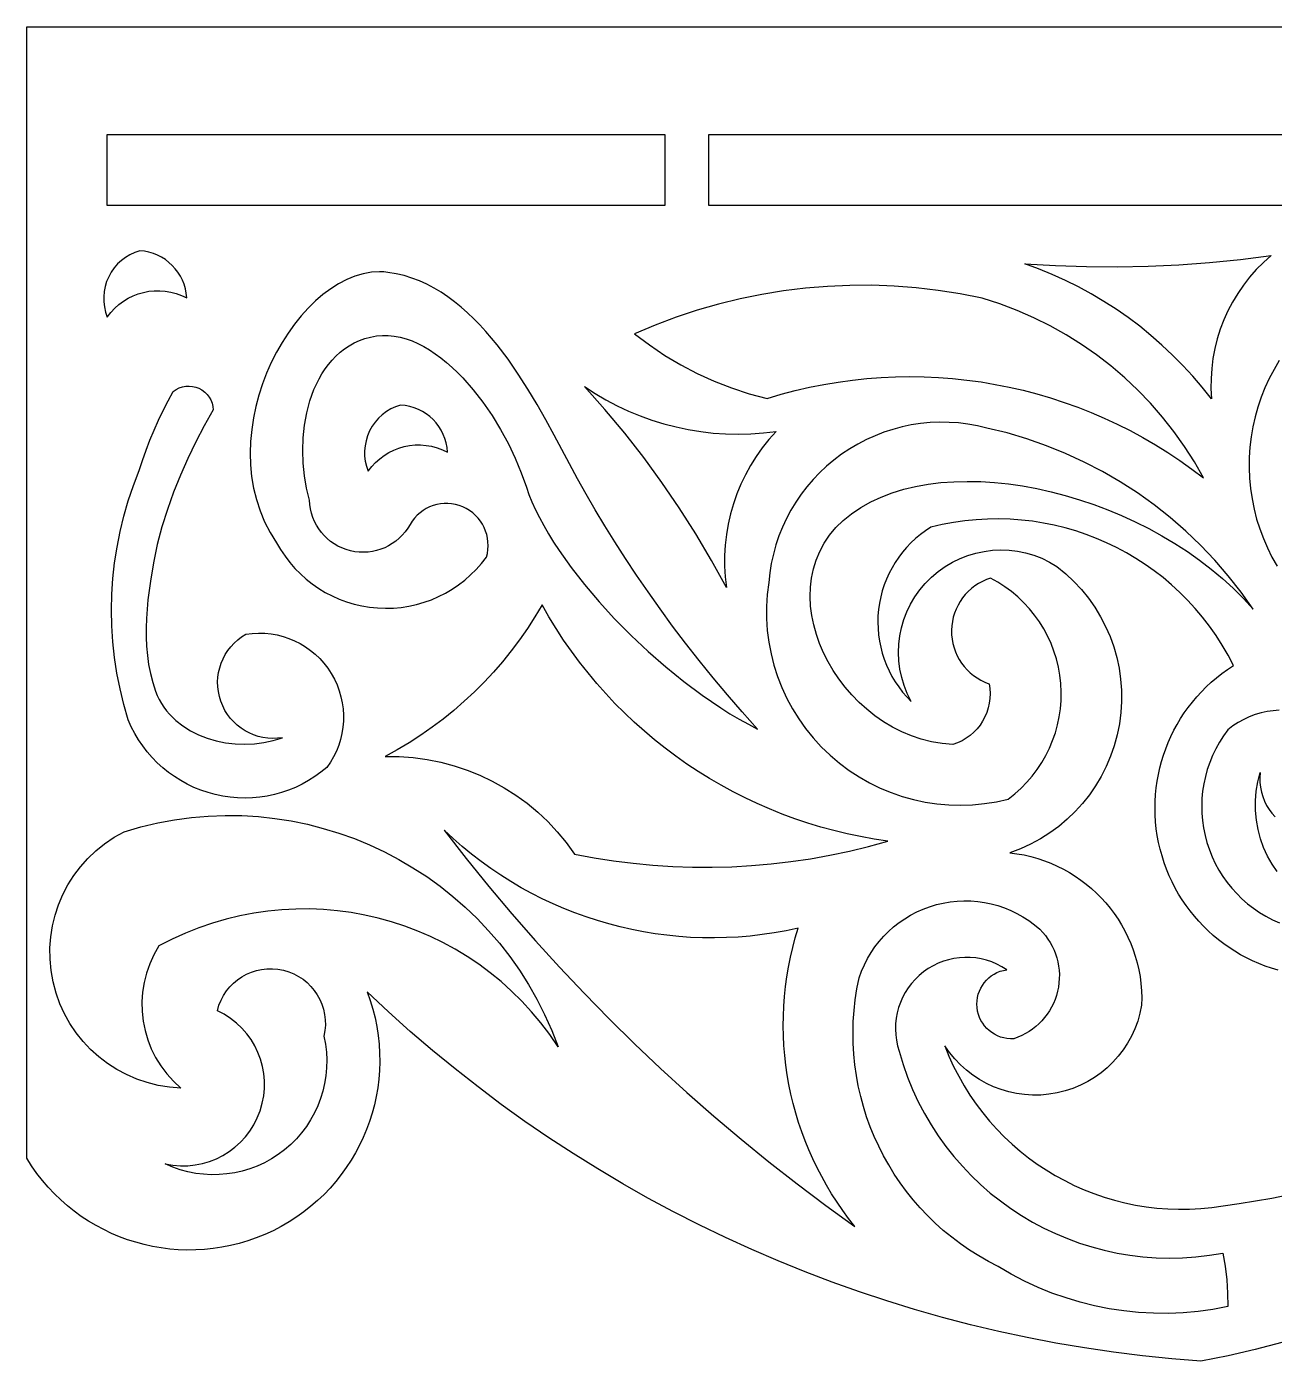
# Model space of a CAD drawing. Header units: millimetres. Extents: x 1813 to 2221, y -1379 to -1272.
# Drawn here: x 1813.4 to 1884.5, y -1347.9 to -1271.9 of the extents above; entities that cross this region are included whole.
import ezdxf

# ---------------------------------------------------------------- set-up
doc = ezdxf.new("R2010")
doc.units = ezdxf.units.MM
doc.header["$MEASUREMENT"] = 0

msp = doc.modelspace()

# ---------------------------------------------------------------- linework, layer by layer
for points in [[(1884.917969, -1346.839844), (1883.394043, -1347.239502), (1881.857178, -1347.594849), (1880.308105, -1347.905396), (1878.642334, -1347.769043), (1876.98291, -1347.596558), (1875.330566, -1347.388428), (1873.685547, -1347.144775), (1872.048584, -1346.865723), (1870.420166, -1346.551636), (1868.800781, -1346.202759), (1867.191162, -1345.819336), (1865.591309, -1345.401489), (1864.002441, -1344.949585), (1862.424561, -1344.463867), (1860.858643, -1343.944336), (1859.304688, -1343.391479), (1857.763672, -1342.805542), (1856.236084, -1342.186523), (1854.722168, -1341.534912), (1853.2229, -1340.85083), (1851.738281, -1340.134521), (1850.269287, -1339.386108), (1848.816162, -1338.606079), (1847.379639, -1337.794434), (1845.960205, -1336.95166), (1844.558105, -1336.077759), (1843.174316, -1335.172974), (1841.809326, -1334.237671), (1840.463135, -1333.272095), (1839.136963, -1332.276367), (1837.831055, -1331.250732), (1836.545654, -1330.195557), (1835.281738, -1329.110962), (1834.039795, -1327.997192), (1832.820068, -1326.854614), (1832.99585, -1327.347656), (1833.146729, -1327.843872), (1833.272705, -1328.342407), (1833.374023, -1328.842651), (1833.451172, -1329.343872), (1833.504395, -1329.845093), (1833.53418, -1330.345825), (1833.540527, -1330.845215), (1833.523682, -1331.342407), (1833.484375, -1331.836792), (1833.422363, -1332.327515), (1833.338379, -1332.813843), (1833.232666, -1333.295166), (1833.105225, -1333.770508), (1832.956543, -1334.239258), (1832.786865, -1334.700684), (1832.59668, -1335.153931), (1832.385986, -1335.598389), (1832.155273, -1336.033081), (1831.904785, -1336.45752), (1831.634766, -1336.870728), (1831.345703, -1337.272095), (1831.037842, -1337.660767), (1830.711182, -1338.036133), (1830.366455, -1338.397339), (1830.003418, -1338.743652), (1829.623047, -1339.074219), (1829.225098, -1339.38855), (1828.810059, -1339.685547), (1828.378174, -1339.964844), (1827.929932, -1340.225342), (1827.465332, -1340.466431), (1826.989746, -1340.685181), (1826.509033, -1340.879272), (1826.023682, -1341.048828), (1825.534424, -1341.194092), (1825.041992, -1341.31543), (1824.547363, -1341.412842), (1824.05127, -1341.486694), (1823.554688, -1341.537231), (1823.057861, -1341.564575), (1822.562012, -1341.569092), (1822.067627, -1341.550903), (1821.575684, -1341.510376), (1821.086914, -1341.44751), (1820.602051, -1341.362793), (1820.12207, -1341.256226), (1819.647461, -1341.128174), (1819.178955, -1340.97876), (1818.717773, -1340.80835), (1818.26416, -1340.617065), (1817.819336, -1340.405273), (1817.383789, -1340.172974), (1816.958252, -1339.920532), (1816.543701, -1339.648193), (1816.140869, -1339.356201), (1815.750732, -1339.044678), (1815.373535, -1338.713989), (1815.010498, -1338.364258), (1814.662109, -1337.995728), (1814.32959, -1337.608643), (1814.013184, -1337.203125), (1813.713867, -1336.779663), (1813.432617, -1336.338257), (1813.433594, -1271.888062), (2017.395752, -1271.888062)], [(1818.023438, -1288.424683), (1818.223877, -1288.16272), (1818.444336, -1287.924438), (1818.682861, -1287.710327), (1818.9375, -1287.520996), (1819.206299, -1287.356689), (1819.487549, -1287.218018), (1819.778809, -1287.105469), (1820.078857, -1287.019287), (1820.38501, -1286.960205), (1820.696045, -1286.928589), (1821.009521, -1286.924805), (1821.323486, -1286.949463), (1821.636475, -1287.00293), (1821.946289, -1287.085693), (1822.250732, -1287.198242), (1822.54834, -1287.341064), (1822.52124, -1287.07312), (1822.470215, -1286.81311), (1822.39624, -1286.562256), (1822.300537, -1286.321533), (1822.184082, -1286.092285), (1822.048096, -1285.87561), (1821.893799, -1285.672485), (1821.722168, -1285.484375), (1821.534424, -1285.312256), (1821.332031, -1285.157227), (1821.115723, -1285.02063), (1820.886719, -1284.903442), (1820.64624, -1284.806885), (1820.395508, -1284.732056), (1820.135742, -1284.680176), (1819.867676, -1284.652466), (1819.584961, -1284.749146), (1819.316162, -1284.873901), (1819.063232, -1285.025269), (1818.828125, -1285.201538), (1818.612549, -1285.401489), (1818.418701, -1285.623169), (1818.248047, -1285.865356), (1818.102783, -1286.126343), (1817.986084, -1286.401489), (1817.899658, -1286.684937), (1817.84375, -1286.974243), (1817.818115, -1287.26709), (1817.822998, -1287.560913), (1817.858643, -1287.853394), (1817.925049, -1288.14209), (1818.022461, -1288.424438)], [(1870.272461, -1285.392578), (1872.02832, -1285.49585), (1873.7854, -1285.552734), (1875.54248, -1285.563354), (1877.298828, -1285.527588), (1879.053711, -1285.445557), (1880.806152, -1285.317383), (1882.555176, -1285.143066), (1884.299805, -1284.922485), (1883.866455, -1285.31189), (1883.459961, -1285.723877), (1883.080811, -1286.157104), (1882.729492, -1286.610107), (1882.406982, -1287.081665), (1882.113281, -1287.57019), (1881.849365, -1288.074463), (1881.615967, -1288.592896), (1881.41333, -1289.124146), (1881.241943, -1289.666748), (1881.102783, -1290.219482), (1880.996338, -1290.780884), (1880.923096, -1291.349365), (1880.883545, -1291.923828), (1880.878418, -1292.502686), (1880.908203, -1293.084473), (1880.388184, -1292.428589), (1879.845703, -1291.793701), (1879.281494, -1291.18042), (1878.696289, -1290.589111), (1878.090332, -1290.020386), (1877.464844, -1289.474731), (1876.820313, -1288.952515), (1876.157227, -1288.454346), (1875.476563, -1287.980713), (1874.778809, -1287.531982), (1874.064697, -1287.108765), (1873.334961, -1286.711548), (1872.590088, -1286.34082), (1871.830811, -1285.996948), (1871.058105, -1285.680542), (1870.272217, -1285.39209)], [(1827.669189, -1301.281616), (1827.89624, -1301.674805), (1828.145996, -1302.050049), (1828.41748, -1302.406372), (1828.709717, -1302.743164), (1829.02124, -1303.059692), (1829.351074, -1303.355225), (1829.698242, -1303.62915), (1830.061523, -1303.880493), (1830.439697, -1304.108765), (1830.831787, -1304.31311), (1831.236572, -1304.492798), (1831.652832, -1304.647217), (1832.079834, -1304.775513), (1832.516113, -1304.877075), (1832.960693, -1304.951172), (1833.412598, -1304.996948), (1833.866211, -1305.013794), (1834.316895, -1305.001709), (1834.763184, -1304.961182), (1835.203613, -1304.892944), (1835.637451, -1304.797363), (1836.063232, -1304.675049), (1836.47998, -1304.526489), (1836.885986, -1304.352539), (1837.280518, -1304.153442), (1837.662109, -1303.930054), (1838.029541, -1303.682617), (1838.381836, -1303.411987), (1838.717529, -1303.118652), (1839.035645, -1302.802979), (1839.334717, -1302.46582), (1839.61377, -1302.107544), (1839.66748, -1301.889893), (1839.700195, -1301.671631), (1839.712402, -1301.454102), (1839.704834, -1301.238525), (1839.677734, -1301.025879), (1839.63208, -1300.817749), (1839.568115, -1300.615112), (1839.486572, -1300.419189), (1839.388184, -1300.231323), (1839.273193, -1300.052612), (1839.14209, -1299.884277), (1838.996094, -1299.727539), (1838.834961, -1299.58374), (1838.659912, -1299.453979), (1838.471191, -1299.339478), (1838.269287, -1299.241333), (1838.05957, -1299.162598), (1837.846924, -1299.104614), (1837.632324, -1299.066895), (1837.417236, -1299.049194), (1837.203125, -1299.051025), (1836.990967, -1299.071899), (1836.782227, -1299.11145), (1836.578125, -1299.169189), (1836.379883, -1299.244873), (1836.188965, -1299.338013), (1836.006348, -1299.447998), (1835.833496, -1299.574707), (1835.671631, -1299.717529), (1835.521973, -1299.876099), (1835.385986, -1300.049927), (1835.264893, -1300.238647), (1835.132568, -1300.45874), (1834.984375, -1300.664307), (1834.821289, -1300.854858), (1834.644531, -1301.030029), (1834.455078, -1301.189209), (1834.254395, -1301.331909), (1834.043213, -1301.457642), (1833.822998, -1301.565796), (1833.594971, -1301.656006), (1833.359863, -1301.727661), (1833.119141, -1301.780396), (1832.874023, -1301.813477), (1832.625488, -1301.826538), (1832.374512, -1301.819092), (1832.122803, -1301.790527), (1831.87085, -1301.740356), (1831.624268, -1301.669434), (1831.387207, -1301.579346), (1831.161133, -1301.470947), (1830.946045, -1301.345337), (1830.743408, -1301.203491), (1830.553711, -1301.046387), (1830.37793, -1300.874878), (1830.216309, -1300.690186), (1830.070313, -1300.493042), (1829.94043, -1300.284546), (1829.827393, -1300.065552), (1829.732178, -1299.83728), (1829.655273, -1299.600464), (1829.5979, -1299.356201), (1829.560303, -1299.105469), (1829.543701, -1298.849243), (1829.376465, -1298.173828), (1829.255371, -1297.473755), (1829.181641, -1296.756836), (1829.156738, -1296.031372), (1829.181152, -1295.305176), (1829.256104, -1294.586304), (1829.382813, -1293.88269), (1829.562012, -1293.202515), (1829.671631, -1292.873657), (1829.794922, -1292.553711), (1829.931885, -1292.24353), (1830.08252, -1291.944214), (1830.247314, -1291.656738), (1830.426025, -1291.382202), (1830.619141, -1291.12146), (1830.826416, -1290.875488), (1831.048096, -1290.645386), (1831.284668, -1290.432251), (1831.535645, -1290.236816), (1831.801514, -1290.060303), (1832.08252, -1289.903687), (1832.378662, -1289.767944), (1832.689941, -1289.653931), (1833.016602, -1289.562866), (1833.352051, -1289.500732), (1833.688965, -1289.471924), (1834.0271, -1289.475464), (1834.365479, -1289.509888), (1834.704102, -1289.574097), (1835.041992, -1289.66687), (1835.378906, -1289.786865), (1835.714111, -1289.933105), (1836.047119, -1290.104248), (1836.377441, -1290.29895), (1836.70459, -1290.516235), (1837.028076, -1290.754639), (1837.347168, -1291.013184), (1837.661377, -1291.290527), (1837.970459, -1291.585449), (1838.273438, -1291.896851), (1838.859863, -1292.563721), (1839.416504, -1293.281616), (1839.938965, -1294.040649), (1840.423096, -1294.831299), (1840.864502, -1295.643555), (1841.259033, -1296.467896), (1841.602539, -1297.294434), (1841.890625, -1298.113525), (1842.0354, -1298.529907), (1842.20752, -1298.958374), (1842.406006, -1299.398071), (1842.629639, -1299.847656), (1842.877441, -1300.306152), (1843.148682, -1300.772339), (1843.442139, -1301.245117), (1843.756592, -1301.723267), (1844.445557, -1302.691528), (1845.20752, -1303.667969), (1846.03418, -1304.643555), (1846.917725, -1305.609253), (1847.849854, -1306.55603), (1848.82251, -1307.474731), (1849.827881, -1308.356445), (1850.85791, -1309.192017), (1851.904053, -1309.972412), (1852.958984, -1310.688599), (1853.486816, -1311.019775), (1854.013916, -1311.331543), (1854.539063, -1311.622681), (1855.061279, -1311.892212), (1854.189209, -1310.921875), (1853.342773, -1309.946045), (1852.522461, -1308.966553), (1851.728271, -1307.985352), (1850.960938, -1307.004395), (1850.220459, -1306.025757), (1849.507324, -1305.05127), (1848.821289, -1304.083008), (1848.16333, -1303.122681), (1847.532959, -1302.172485), (1846.931152, -1301.234253), (1846.357666, -1300.309937), (1845.813232, -1299.401489), (1845.297607, -1298.510864), (1844.811523, -1297.640015), (1844.35498, -1296.791016), (1843.480957, -1295.146118), (1843.008057, -1294.28479), (1842.509277, -1293.411743), (1841.983398, -1292.537476), (1841.428955, -1291.672607), (1840.844482, -1290.828003), (1840.22876, -1290.013916), (1839.580078, -1289.241333), (1839.24292, -1288.873901), (1838.897217, -1288.52063), (1838.542725, -1288.183105), (1838.178955, -1287.862549), (1837.806152, -1287.560303), (1837.423584, -1287.27771), (1837.031738, -1287.016113), (1836.630127, -1286.776733), (1836.218506, -1286.561035), (1835.796631, -1286.370239), (1835.364746, -1286.205688), (1834.922363, -1286.068726), (1834.469238, -1285.960693), (1834.005371, -1285.882935), (1833.770264, -1285.859619), (1833.534668, -1285.851318), (1833.0625, -1285.878784), (1832.59082, -1285.962891), (1832.121582, -1286.10083), (1831.656494, -1286.290283), (1831.19751, -1286.528442), (1830.746582, -1286.812744), (1830.30542, -1287.140503), (1829.876465, -1287.509277), (1829.461182, -1287.91626), (1829.061523, -1288.359131), (1828.679443, -1288.834961), (1828.316895, -1289.341187), (1827.975586, -1289.875488), (1827.657715, -1290.434814), (1827.365234, -1291.016968), (1827.099609, -1291.619141), (1826.863037, -1292.238647), (1826.657471, -1292.873047), (1826.484863, -1293.519653), (1826.346924, -1294.175903), (1826.245605, -1294.839111), (1826.182861, -1295.506592), (1826.160645, -1296.176025), (1826.180664, -1296.844482), (1826.245117, -1297.509521), (1826.355713, -1298.168579), (1826.514404, -1298.818848), (1826.723145, -1299.457886), (1826.983887, -1300.08313), (1827.29834, -1300.691772), (1827.668457, -1301.28125)], [(1855.598877, -1293.065308), (1856.400391, -1292.827271), (1857.205811, -1292.614746), (1858.014648, -1292.427612), (1858.826172, -1292.265747), (1859.640137, -1292.129028), (1860.455811, -1292.017456), (1861.272705, -1291.930786), (1862.090088, -1291.869141), (1862.907715, -1291.832153), (1863.724854, -1291.819824), (1864.540771, -1291.832153), (1865.355225, -1291.868896), (1866.167725, -1291.930176), (1866.977295, -1292.015503), (1867.783691, -1292.125122), (1868.586182, -1292.258911), (1869.384277, -1292.416504), (1870.17749, -1292.598022), (1870.965332, -1292.803345), (1871.74707, -1293.032349), (1872.522461, -1293.284912), (1873.290527, -1293.560913), (1874.050781, -1293.860352), (1874.802979, -1294.182983), (1875.546143, -1294.528809), (1876.280273, -1294.897705), (1877.00415, -1295.289551), (1877.717773, -1295.704224), (1878.42041, -1296.141724), (1879.111328, -1296.601929), (1879.790283, -1297.084595), (1880.456543, -1297.589722), (1879.935303, -1296.674927), (1879.371582, -1295.791138), (1878.766846, -1294.939575), (1878.122559, -1294.12146), (1877.44043, -1293.337891), (1876.721924, -1292.59021), (1875.968262, -1291.879639), (1875.180908, -1291.207275), (1874.361572, -1290.574341), (1873.511719, -1289.982178), (1872.632813, -1289.431763), (1871.726074, -1288.924561), (1870.793213, -1288.46167), (1869.835938, -1288.044189), (1868.855225, -1287.673584), (1867.852783, -1287.35083), (1866.60376, -1287.10376), (1865.349121, -1286.907349), (1864.090576, -1286.76123), (1862.829834, -1286.665283), (1861.568115, -1286.619385), (1860.306885, -1286.623413), (1859.047852, -1286.677246), (1857.792236, -1286.780518), (1856.541748, -1286.93335), (1855.297852, -1287.135498), (1854.061768, -1287.386719), (1852.835449, -1287.68689), (1851.619873, -1288.035889), (1850.416748, -1288.433594), (1849.227783, -1288.879883), (1848.054199, -1289.374512), (1848.899658, -1290.016235), (1849.777344, -1290.608643), (1850.685059, -1291.150391), (1851.620605, -1291.640747), (1852.581787, -1292.078369), (1853.56665, -1292.462402), (1854.572754, -1292.791626), (1855.598145, -1293.064941)], [(1884.772461, -1290.901733), (1884.4729, -1291.406494), (1884.200928, -1291.924927), (1883.957031, -1292.455811), (1883.741211, -1292.998047), (1883.554199, -1293.550415), (1883.395996, -1294.111694), (1883.267334, -1294.680908), (1883.168457, -1295.256714), (1883.099609, -1295.838013), (1883.061279, -1296.423706), (1883.053711, -1297.012695), (1883.077393, -1297.603516), (1883.132568, -1298.195313), (1883.218994, -1298.783447), (1883.336182, -1299.363159), (1883.48291, -1299.933594), (1883.658936, -1300.49353), (1883.863525, -1301.042114), (1884.096191, -1301.578125), (1884.355957, -1302.100586), (1884.642578, -1302.608521)], [(1819.835693, -1297.174927), (1820.023926, -1296.588013), (1820.227783, -1296.006714), (1820.447754, -1295.431519), (1820.683594, -1294.862793), (1820.934814, -1294.300781), (1821.201416, -1293.745728), (1821.483643, -1293.19812), (1821.780762, -1292.658081), (1821.943604, -1292.547607), (1822.117676, -1292.461792), (1822.300049, -1292.401123), (1822.488037, -1292.365967), (1822.679199, -1292.356567), (1822.870605, -1292.373169), (1823.05957, -1292.41626), (1823.243408, -1292.486084), (1823.41626, -1292.580811), (1823.571777, -1292.696777), (1823.70874, -1292.831787), (1823.825439, -1292.983398), (1823.92041, -1293.149414), (1823.992432, -1293.327515), (1824.039795, -1293.515503), (1824.061035, -1293.71106), (1823.542236, -1294.616943), (1823.056396, -1295.539795), (1822.604004, -1296.47876), (1822.185303, -1297.432983), (1821.801025, -1298.401489), (1821.451416, -1299.383423), (1821.136719, -1300.377686), (1820.857422, -1301.383545), (1820.657959, -1302.424561), (1820.479492, -1303.478394), (1820.338623, -1304.539063), (1820.287109, -1305.069946), (1820.251465, -1305.600342), (1820.233154, -1306.129395), (1820.234619, -1306.656372), (1820.257813, -1307.18042), (1820.304443, -1307.700928), (1820.377197, -1308.217041), (1820.477539, -1308.728149), (1820.60791, -1309.233276), (1820.770264, -1309.731812), (1820.867188, -1309.974487), (1820.978516, -1310.20752), (1821.104004, -1310.430908), (1821.242676, -1310.644531), (1821.394043, -1310.848267), (1821.557373, -1311.042114), (1821.917969, -1311.399902), (1822.319092, -1311.717163), (1822.756104, -1311.99353), (1823.223877, -1312.228394), (1823.717773, -1312.421265), (1824.232178, -1312.571533), (1824.762695, -1312.678589), (1825.303955, -1312.742188), (1825.851318, -1312.761475), (1826.399658, -1312.736084), (1826.944092, -1312.665405), (1827.479248, -1312.54895), (1828.000732, -1312.38623), (1827.716797, -1312.420166), (1827.435059, -1312.428589), (1827.156982, -1312.412231), (1826.883789, -1312.371948), (1826.616943, -1312.308472), (1826.357666, -1312.222656), (1826.107666, -1312.115234), (1825.86792, -1311.987061), (1825.639893, -1311.838867), (1825.425293, -1311.671631), (1825.224854, -1311.485962), (1825.040527, -1311.282837), (1824.873291, -1311.062988), (1824.724854, -1310.827148), (1824.596191, -1310.576172), (1824.48877, -1310.311035), (1824.406006, -1310.037231), (1824.348389, -1309.76123), (1824.315918, -1309.484497), (1824.307861, -1309.208374), (1824.32373, -1308.93457), (1824.363037, -1308.664307), (1824.424805, -1308.399292), (1824.509033, -1308.140869), (1824.61499, -1307.890503), (1824.741943, -1307.649902), (1824.889648, -1307.420166), (1825.057373, -1307.203125), (1825.244629, -1307.000122), (1825.450684, -1306.8125), (1825.675293, -1306.641968), (1825.917725, -1306.48999), (1826.278564, -1306.445435), (1826.638184, -1306.428345), (1826.995117, -1306.43811), (1827.347656, -1306.474243), (1827.695068, -1306.535889), (1828.035645, -1306.622559), (1828.368164, -1306.733765), (1828.691406, -1306.868652), (1829.003906, -1307.026855), (1829.304199, -1307.20752), (1829.591309, -1307.410278), (1829.863525, -1307.634399), (1830.120117, -1307.87915), (1830.358887, -1308.144165), (1830.579346, -1308.428711), (1830.779785, -1308.732178), (1830.956543, -1309.049927), (1831.107422, -1309.376709), (1831.232422, -1309.71106), (1831.331543, -1310.051514), (1831.404785, -1310.396484), (1831.452148, -1310.744751), (1831.473877, -1311.094727), (1831.470215, -1311.444946), (1831.440918, -1311.793945), (1831.385986, -1312.140259), (1831.305908, -1312.482544), (1831.200439, -1312.819092), (1831.06958, -1313.148682), (1830.913818, -1313.469604), (1830.732666, -1313.78064), (1830.526611, -1314.080322), (1830.192627, -1314.352051), (1829.845215, -1314.601563), (1829.485107, -1314.828857), (1829.114014, -1315.033447), (1828.732666, -1315.215088), (1828.342041, -1315.373535), (1827.943604, -1315.508545), (1827.538086, -1315.619751), (1827.126709, -1315.707153), (1826.710693, -1315.770264), (1826.291016, -1315.808838), (1825.868652, -1315.822632), (1825.444824, -1315.811401), (1825.020752, -1315.774902), (1824.597168, -1315.712891), (1824.175537, -1315.625), (1823.76001, -1315.511963), (1823.354492, -1315.375122), (1822.959961, -1315.21521), (1822.577393, -1315.032959), (1822.207275, -1314.829102), (1821.85083, -1314.60437), (1821.508789, -1314.359375), (1821.181885, -1314.094971), (1820.87085, -1313.81189), (1820.576904, -1313.510742), (1820.300781, -1313.192383), (1820.043213, -1312.857544), (1819.805176, -1312.506836), (1819.587402, -1312.140991), (1819.390869, -1311.760864), (1819.216309, -1311.367188), (1818.963379, -1310.489746), (1818.749756, -1309.605103), (1818.574951, -1308.714478), (1818.439453, -1307.819214), (1818.342529, -1306.920532), (1818.284912, -1306.019775), (1818.265869, -1305.118164), (1818.285889, -1304.217041), (1818.344482, -1303.317505), (1818.441895, -1302.420898), (1818.577637, -1301.528564), (1818.752197, -1300.641724), (1818.965332, -1299.761597), (1819.216797, -1298.889648), (1819.506836, -1298.026855), (1819.835205, -1297.174683)], [(1832.881348, -1297.209839), (1833.081787, -1296.947876), (1833.302002, -1296.709595), (1833.540527, -1296.495605), (1833.795166, -1296.306152), (1834.063965, -1296.141846), (1834.345215, -1296.003296), (1834.636475, -1295.890625), (1834.936523, -1295.804565), (1835.242676, -1295.745483), (1835.553467, -1295.713867), (1835.866943, -1295.710083), (1836.181152, -1295.734741), (1836.493896, -1295.78833), (1836.803711, -1295.871094), (1837.108154, -1295.983765), (1837.405762, -1296.126587), (1837.378906, -1295.858643), (1837.327881, -1295.598511), (1837.253906, -1295.347656), (1837.158203, -1295.106934), (1837.041748, -1294.877686), (1836.905762, -1294.660889), (1836.751465, -1294.458008), (1836.579834, -1294.269775), (1836.39209, -1294.097656), (1836.189697, -1293.942749), (1835.973389, -1293.80603), (1835.744385, -1293.688843), (1835.503906, -1293.592407), (1835.253174, -1293.517578), (1834.993408, -1293.465698), (1834.725342, -1293.437988), (1834.443115, -1293.534546), (1834.174316, -1293.65918), (1833.921631, -1293.810547), (1833.686279, -1293.986816), (1833.470703, -1294.186768), (1833.276611, -1294.408569), (1833.105957, -1294.650757), (1832.960449, -1294.911743), (1832.84375, -1295.18689), (1832.757324, -1295.470215), (1832.701416, -1295.759644), (1832.675781, -1296.05249), (1832.680664, -1296.346313), (1832.716309, -1296.638794), (1832.782715, -1296.92749), (1832.880127, -1297.209839)], [(1868.239258, -1309.309204), (1868.282715, -1309.592529), (1868.299072, -1309.874023), (1868.289063, -1310.1521), (1868.253906, -1310.425415), (1868.194336, -1310.692261), (1868.111084, -1310.951294), (1868.005127, -1311.200928), (1867.877441, -1311.439575), (1867.72876, -1311.666016), (1867.560303, -1311.878418), (1867.372559, -1312.075317), (1867.166748, -1312.255493), (1866.943848, -1312.417114), (1866.704346, -1312.558716), (1866.449219, -1312.678955), (1866.179688, -1312.776245), (1865.566895, -1312.720825), (1864.967773, -1312.617676), (1864.383789, -1312.46936), (1863.816406, -1312.278198), (1863.26709, -1312.046753), (1862.737305, -1311.777466), (1862.228027, -1311.4729), (1861.741211, -1311.135376), (1861.278076, -1310.767578), (1860.839844, -1310.371948), (1860.428223, -1309.950806), (1860.044434, -1309.506836), (1859.689941, -1309.042236), (1859.366211, -1308.559814), (1859.074707, -1308.06189), (1858.81665, -1307.551025), (1858.593506, -1307.029541), (1858.406738, -1306.5), (1858.257813, -1305.964966), (1858.148193, -1305.426758), (1858.079102, -1304.888062), (1858.052002, -1304.351196), (1858.068359, -1303.818604), (1858.129395, -1303.292969), (1858.236816, -1302.776611), (1858.39209, -1302.271973), (1858.596191, -1301.781738), (1858.851074, -1301.308228), (1859.157715, -1300.854004), (1859.517578, -1300.421387), (1859.932373, -1300.013062), (1860.40332, -1299.631348), (1860.934326, -1299.27417), (1861.499756, -1298.956909), (1862.097412, -1298.678955), (1862.725342, -1298.439819), (1863.380859, -1298.238892), (1864.061768, -1298.075439), (1864.765869, -1297.948975), (1865.490967, -1297.858887), (1866.234863, -1297.804688), (1866.994873, -1297.785522), (1867.769287, -1297.801025), (1868.55542, -1297.850586), (1869.351318, -1297.933472), (1870.154297, -1298.049194), (1870.962646, -1298.197021), (1871.773438, -1298.376587), (1872.584961, -1298.587036), (1873.394775, -1298.828003), (1874.200439, -1299.098755), (1875, -1299.398804), (1875.791016, -1299.727417), (1876.571045, -1300.084106), (1877.338135, -1300.468262), (1878.089844, -1300.87915), (1878.823975, -1301.316406), (1879.53833, -1301.779297), (1880.230469, -1302.267212), (1880.898193, -1302.779541), (1881.539063, -1303.315796), (1882.151123, -1303.875366), (1882.732178, -1304.45752), (1883.279541, -1305.061768), (1882.59375, -1304.094116), (1881.865479, -1303.164185), (1881.095947, -1302.273315), (1880.287354, -1301.422485), (1879.440918, -1300.612793), (1878.55835, -1299.845337), (1877.641357, -1299.12146), (1876.691895, -1298.442017), (1875.711182, -1297.80835), (1874.700928, -1297.221436), (1873.663086, -1296.682495), (1872.598877, -1296.192627), (1871.510254, -1295.75293), (1870.398926, -1295.364502), (1869.266602, -1295.028564), (1868.114502, -1294.746094), (1867.579834, -1294.620483), (1867.041992, -1294.525146), (1866.502197, -1294.459717), (1865.96167, -1294.424072), (1865.421387, -1294.417969), (1864.882813, -1294.441162), (1864.346924, -1294.49353), (1863.815186, -1294.574707), (1863.288574, -1294.68457), (1862.768311, -1294.822998), (1862.255615, -1294.989746), (1861.751709, -1295.184448), (1861.257813, -1295.406982), (1860.774902, -1295.657227), (1860.304688, -1295.934814), (1859.847656, -1296.239624), (1859.408447, -1296.569214), (1858.990234, -1296.920654), (1858.59375, -1297.292847), (1858.219727, -1297.684814), (1857.868408, -1298.095337), (1857.540771, -1298.523438), (1857.237305, -1298.968018), (1856.95874, -1299.428101), (1856.705322, -1299.90271), (1856.477783, -1300.390625), (1856.2771, -1300.890869), (1856.103271, -1301.402344), (1855.957275, -1301.92395), (1855.8396, -1302.454834), (1855.750977, -1302.993652), (1855.69165, -1303.539673), (1855.607666, -1304.22644), (1855.566895, -1304.912231), (1855.568848, -1305.595337), (1855.613037, -1306.273804), (1855.69873, -1306.945801), (1855.824951, -1307.609497), (1855.991455, -1308.263184), (1856.197266, -1308.904785), (1856.442139, -1309.532715), (1856.725098, -1310.144897), (1857.04541, -1310.739746), (1857.402832, -1311.315186), (1857.796387, -1311.869507), (1858.225586, -1312.400879), (1858.689697, -1312.907471), (1859.187988, -1313.387329), (1859.715576, -1313.835083), (1860.266113, -1314.246094), (1860.837646, -1314.619873), (1861.428711, -1314.955933), (1862.037109, -1315.253784), (1862.661133, -1315.513062), (1863.298584, -1315.733154), (1863.947754, -1315.913818), (1864.606934, -1316.054321), (1865.273926, -1316.154419), (1865.947021, -1316.213623), (1866.624268, -1316.231323), (1867.303711, -1316.207275), (1867.983398, -1316.140747), (1868.661621, -1316.031494), (1869.336426, -1315.878906), (1869.712891, -1315.581787), (1870.066895, -1315.263428), (1870.397705, -1314.925171), (1870.704834, -1314.568359), (1870.987549, -1314.194214), (1871.245605, -1313.804077), (1871.478271, -1313.399292), (1871.684814, -1312.980957), (1871.864746, -1312.550537), (1872.017334, -1312.109375), (1872.142334, -1311.658569), (1872.23877, -1311.199585), (1872.306396, -1310.733643), (1872.344238, -1310.261963), (1872.352295, -1309.786011), (1872.329346, -1309.307007), (1872.275879, -1308.830566), (1872.192383, -1308.361938), (1872.080078, -1307.902466), (1871.939209, -1307.453247), (1871.770996, -1307.015503), (1871.575928, -1306.590332), (1871.354736, -1306.179077), (1871.108643, -1305.782715), (1870.838135, -1305.40271), (1870.543945, -1305.039917), (1870.227295, -1304.695801), (1869.888428, -1304.37146), (1869.52832, -1304.067993), (1869.147705, -1303.786621), (1868.747803, -1303.528564), (1868.328857, -1303.295044), (1868.089111, -1303.380493), (1867.859375, -1303.483643), (1867.640869, -1303.603516), (1867.433594, -1303.739258), (1867.239014, -1303.889771), (1867.057129, -1304.054443), (1866.888916, -1304.232056), (1866.735352, -1304.421875), (1866.596436, -1304.623047), (1866.473633, -1304.834473), (1866.367188, -1305.05542), (1866.277588, -1305.28479), (1866.206055, -1305.521729), (1866.153076, -1305.765381), (1866.119141, -1306.014893), (1866.10498, -1306.269165), (1866.111572, -1306.523926), (1866.137939, -1306.774292), (1866.183838, -1307.019531), (1866.248047, -1307.258667), (1866.330566, -1307.490601), (1866.430176, -1307.7146), (1866.546631, -1307.929688), (1866.679199, -1308.134888), (1866.827148, -1308.329346), (1866.989746, -1308.511963), (1867.16626, -1308.682007), (1867.356445, -1308.838379), (1867.559326, -1308.980103), (1867.774414, -1309.106445), (1868.000732, -1309.216431), (1868.238037, -1309.30896)], [(1884.69873, -1325.633545), (1884.327881, -1325.521118), (1883.963135, -1325.394287), (1883.604492, -1325.253052), (1883.252686, -1325.098022), (1882.907715, -1324.929321), (1882.570557, -1324.747192), (1882.240967, -1324.552002), (1881.919678, -1324.343994), (1881.607178, -1324.123413), (1881.303467, -1323.890625), (1881.009277, -1323.645874), (1880.724854, -1323.389526), (1880.450439, -1323.121704), (1880.186768, -1322.842773), (1879.933838, -1322.552979), (1879.692383, -1322.252686), (1879.462646, -1321.942261), (1879.244873, -1321.621704), (1879.039551, -1321.291504), (1878.847168, -1320.951904), (1878.667969, -1320.603149), (1878.502686, -1320.245605), (1878.351074, -1319.879517), (1878.213867, -1319.505127), (1878.091797, -1319.122803), (1877.985352, -1318.735718), (1877.895752, -1318.347168), (1877.822754, -1317.957764), (1877.766113, -1317.567871), (1877.72583, -1317.177856), (1877.701416, -1316.78833), (1877.693115, -1316.399658), (1877.700439, -1316.012329), (1877.723389, -1315.626709), (1877.761719, -1315.243286), (1877.815186, -1314.862549), (1877.883789, -1314.484863), (1877.967529, -1314.110718), (1878.065674, -1313.740601), (1878.178467, -1313.374878), (1878.305664, -1313.014038), (1878.447021, -1312.658569), (1878.602539, -1312.30896), (1878.771973, -1311.965454), (1878.955078, -1311.628662), (1879.151855, -1311.299072), (1879.361816, -1310.977051), (1879.584961, -1310.662964), (1879.821289, -1310.357422), (1880.070557, -1310.060791), (1880.33252, -1309.773438), (1880.606934, -1309.495972), (1880.893799, -1309.22876), (1881.193115, -1308.97229), (1881.50415, -1308.726929), (1881.827148, -1308.493286), (1882.161865, -1308.271606), (1881.853516, -1307.684204), (1881.522461, -1307.115234), (1881.169434, -1306.564941), (1880.795166, -1306.033813), (1880.400635, -1305.522217), (1879.986328, -1305.030518), (1879.553223, -1304.559082), (1879.102295, -1304.108154), (1878.634033, -1303.678101), (1878.14917, -1303.269409), (1877.648926, -1302.882446), (1877.133789, -1302.517456), (1876.604492, -1302.174805), (1876.062012, -1301.85498), (1875.50708, -1301.55835), (1874.940186, -1301.285034), (1874.362793, -1301.035645), (1873.775146, -1300.810425), (1873.178223, -1300.609863), (1872.57251, -1300.434082), (1871.959473, -1300.283691), (1871.339355, -1300.158813), (1870.713135, -1300.060059), (1870.081299, -1299.987671), (1869.445313, -1299.942017), (1868.805176, -1299.92334), (1868.162354, -1299.932251), (1867.517334, -1299.968994), (1866.87085, -1300.033813), (1866.223633, -1300.127197), (1865.576904, -1300.249512), (1864.930908, -1300.401123), (1864.625732, -1300.600464), (1864.334473, -1300.815674), (1864.057129, -1301.046021), (1863.794434, -1301.290771), (1863.546631, -1301.549316), (1863.314453, -1301.820679), (1863.098145, -1302.10437), (1862.898438, -1302.399536), (1862.715576, -1302.705444), (1862.550049, -1303.021362), (1862.402344, -1303.346558), (1862.272949, -1303.68042), (1862.162354, -1304.022095), (1862.070801, -1304.37085), (1861.999268, -1304.725952), (1861.947754, -1305.08667), (1861.916992, -1305.449829), (1861.907227, -1305.812012), (1861.918213, -1306.172363), (1861.949219, -1306.530029), (1862.000488, -1306.884399), (1862.071289, -1307.234497), (1862.161621, -1307.579468), (1862.27124, -1307.918579), (1862.399658, -1308.251099), (1862.546631, -1308.57605), (1862.711914, -1308.892578), (1862.895264, -1309.200073), (1863.096436, -1309.497559), (1863.314941, -1309.784302), (1863.550537, -1310.059448), (1863.803223, -1310.322144), (1863.58374, -1309.875977), (1863.405029, -1309.418823), (1863.266602, -1308.953125), (1863.168213, -1308.481567), (1863.109619, -1308.006348), (1863.090088, -1307.529907), (1863.109375, -1307.054932), (1863.166992, -1306.58374), (1863.262695, -1306.118652), (1863.395996, -1305.662231), (1863.566406, -1305.217041), (1863.773682, -1304.7854), (1864.017334, -1304.369629), (1864.296875, -1303.972534), (1864.612305, -1303.596191), (1864.962646, -1303.243286), (1865.341797, -1302.921143), (1865.741211, -1302.635986), (1866.158936, -1302.387939), (1866.592041, -1302.177124), (1867.038574, -1302.003906), (1867.495605, -1301.868408), (1867.960938, -1301.770874), (1868.431885, -1301.711426), (1868.90625, -1301.690308), (1869.381348, -1301.707886), (1869.854736, -1301.76416), (1870.323975, -1301.859497), (1870.786621, -1301.994019), (1871.240234, -1302.167969), (1871.682129, -1302.38147), (1872.110107, -1302.634888), (1872.609863, -1303.043945), (1873.076172, -1303.482544), (1873.508789, -1303.94873), (1873.90625, -1304.440308), (1874.268311, -1304.955566), (1874.59375, -1305.492188), (1874.881836, -1306.048218), (1875.13208, -1306.621826), (1875.343506, -1307.210693), (1875.515137, -1307.81311), (1875.646484, -1308.42688), (1875.736572, -1309.049927), (1875.784424, -1309.680298), (1875.789551, -1310.316162), (1875.750977, -1310.9552), (1875.667969, -1311.595459), (1875.54126, -1312.228638), (1875.372803, -1312.846313), (1875.164063, -1313.446899), (1874.916504, -1314.028687), (1874.631348, -1314.589966), (1874.310059, -1315.12915), (1873.954102, -1315.644531), (1873.564697, -1316.134521), (1873.143555, -1316.597412), (1872.692139, -1317.031616), (1872.21167, -1317.435425), (1871.703369, -1317.807129), (1871.168945, -1318.145142), (1870.609863, -1318.447876), (1870.027344, -1318.713623), (1869.422852, -1318.940552), (1869.831787, -1318.993896), (1870.233643, -1319.066284), (1870.628174, -1319.157104), (1871.014893, -1319.265991), (1871.393311, -1319.392334), (1871.763184, -1319.535767), (1872.124023, -1319.695801), (1872.475098, -1319.871704), (1872.816406, -1320.063232), (1873.147217, -1320.269775), (1873.467285, -1320.490967), (1873.776123, -1320.726074), (1874.073242, -1320.974854), (1874.358154, -1321.236694), (1874.630859, -1321.510986), (1874.890381, -1321.797485), (1875.136475, -1322.095459), (1875.368896, -1322.404663), (1875.587158, -1322.724365), (1875.790527, -1323.054077), (1875.979004, -1323.393555), (1876.151611, -1323.742065), (1876.308594, -1324.099121), (1876.449219, -1324.464355), (1876.572754, -1324.837158), (1876.679199, -1325.217163), (1876.768066, -1325.60376), (1876.838867, -1325.99646), (1876.890869, -1326.394775), (1876.924072, -1326.79834), (1876.937988, -1327.206421), (1876.931885, -1327.618774), (1876.836426, -1328.081543), (1876.707275, -1328.530762), (1876.545654, -1328.965088), (1876.353027, -1329.383179), (1876.130859, -1329.783569), (1875.880371, -1330.164917), (1875.603027, -1330.525635), (1875.300049, -1330.864624), (1874.9729, -1331.180176), (1874.623047, -1331.471191), (1874.251465, -1331.735962), (1873.859863, -1331.973267), (1873.449463, -1332.181641), (1873.021729, -1332.359741), (1872.577637, -1332.506104), (1872.118896, -1332.619385), (1871.653076, -1332.697266), (1871.1875, -1332.73877), (1870.724121, -1332.744873), (1870.264893, -1332.716309), (1869.811279, -1332.653564), (1869.365234, -1332.557739), (1868.928711, -1332.429321), (1868.503174, -1332.269287), (1868.09082, -1332.078247), (1867.693115, -1331.856934), (1867.312012, -1331.606201), (1866.949219, -1331.326782), (1866.606689, -1331.019287), (1866.286133, -1330.684692), (1865.989258, -1330.323608), (1865.718018, -1329.93689), (1865.959229, -1330.531128), (1866.224365, -1331.109619), (1866.512207, -1331.671997), (1866.82251, -1332.217896), (1867.154541, -1332.746704), (1867.50708, -1333.258057), (1867.879883, -1333.751709), (1868.271973, -1334.227051), (1868.682617, -1334.683716), (1869.111328, -1335.121216), (1869.557129, -1335.539307), (1870.019043, -1335.937378), (1870.496826, -1336.315063), (1870.989502, -1336.671875), (1871.496338, -1337.007568), (1872.016602, -1337.321533), (1872.549561, -1337.613403), (1873.094482, -1337.882813), (1873.650635, -1338.129395), (1874.217285, -1338.352417), (1874.793701, -1338.55188), (1875.37915, -1338.726929), (1875.9729, -1338.877563), (1876.573975, -1339.003052), (1877.181885, -1339.103027), (1877.796143, -1339.177124), (1878.415527, -1339.224854), (1879.039307, -1339.245972), (1879.667236, -1339.239868), (1880.298096, -1339.206055), (1880.931396, -1339.144409), (1881.566406, -1339.054199), (1882.496094, -1338.921509), (1883.421631, -1338.771606), (1884.343506, -1338.604858), (1885.260742, -1338.421265)], [(1842.787109, -1304.826172), (1842.381348, -1305.505859), (1841.952881, -1306.169312), (1841.501953, -1306.815918), (1841.029053, -1307.445313), (1840.535156, -1308.056763), (1840.020264, -1308.649902), (1839.485107, -1309.224243), (1838.93042, -1309.779175), (1838.356445, -1310.314331), (1837.763916, -1310.828979), (1837.153076, -1311.322876), (1836.524658, -1311.795288), (1835.879395, -1312.24585), (1835.217529, -1312.67395), (1834.539551, -1313.079224), (1833.846191, -1313.460938), (1834.650635, -1313.465576), (1835.44751, -1313.520752), (1836.234619, -1313.625488), (1837.009766, -1313.778809), (1837.770752, -1313.979492), (1838.515869, -1314.226563), (1839.24292, -1314.518921), (1839.949707, -1314.855469), (1840.634521, -1315.235229), (1841.294678, -1315.657104), (1841.928711, -1316.119995), (1842.53418, -1316.622803), (1843.109131, -1317.164551), (1843.651611, -1317.744141), (1844.159424, -1318.360474), (1844.630371, -1319.012573), (1845.742676, -1319.2229), (1846.858643, -1319.398926), (1847.978271, -1319.540771), (1849.100098, -1319.648193), (1850.223877, -1319.721436), (1851.348389, -1319.760376), (1852.473145, -1319.765259), (1853.597412, -1319.735962), (1854.719971, -1319.672485), (1855.840576, -1319.574951), (1856.958252, -1319.443481), (1858.072021, -1319.277954), (1859.181396, -1319.078369), (1860.285156, -1318.844849), (1861.383057, -1318.577515), (1862.474121, -1318.276123), (1861.697266, -1318.159912), (1860.926758, -1318.021118), (1860.163086, -1317.860352), (1859.406494, -1317.677734), (1858.657471, -1317.473511), (1857.916748, -1317.248047), (1857.184082, -1317.001709), (1856.460449, -1316.734497), (1855.74585, -1316.446899), (1855.041016, -1316.139038), (1854.345947, -1315.811401), (1853.661621, -1315.464111), (1852.988037, -1315.097412), (1852.325684, -1314.711792), (1851.674805, -1314.307373), (1851.036133, -1313.884277), (1850.409912, -1313.443115), (1849.796631, -1312.984009), (1849.196533, -1312.50708), (1848.610107, -1312.012939), (1848.037598, -1311.501587), (1847.479736, -1310.973389), (1846.936768, -1310.428589), (1846.40918, -1309.867554), (1845.896973, -1309.290405), (1845.401123, -1308.697632), (1844.921631, -1308.089355), (1844.459229, -1307.465942), (1844.01416, -1306.827515), (1843.58667, -1306.174561), (1843.177246, -1305.507202), (1842.786377, -1304.825806)], [(1884.771729, -1310.825928), (1884.422119, -1310.848999), (1884.075439, -1310.897583), (1883.732422, -1310.971436), (1883.395264, -1311.070313), (1883.064941, -1311.194336), (1882.743164, -1311.343018), (1882.431152, -1311.516479), (1882.130615, -1311.714355), (1881.843018, -1311.936646), (1881.590332, -1312.285522), (1881.360352, -1312.646484), (1881.153564, -1313.018555), (1880.969971, -1313.400513), (1880.809814, -1313.791504), (1880.67334, -1314.190186), (1880.560547, -1314.595581), (1880.471924, -1315.006592), (1880.407471, -1315.421997), (1880.367432, -1315.840942), (1880.352051, -1316.262085), (1880.361572, -1316.684448), (1880.39624, -1317.106812), (1880.456055, -1317.52832), (1880.541504, -1317.947632), (1880.652588, -1318.36377), (1880.78833, -1318.772583), (1880.94751, -1319.170044), (1881.128906, -1319.555176), (1881.332275, -1319.927124), (1881.556152, -1320.2854), (1881.800537, -1320.628784), (1882.063965, -1320.956787), (1882.345947, -1321.268555), (1882.645996, -1321.563232), (1882.962891, -1321.839966), (1883.296143, -1322.098022), (1883.644775, -1322.336548), (1884.008057, -1322.55481), (1884.385498, -1322.751953), (1884.775879, -1322.927124)], [(1884.657959, -1320.001099), (1884.357666, -1319.579956), (1884.097168, -1319.125854), (1883.877197, -1318.643677), (1883.69873, -1318.138184), (1883.562256, -1317.614502), (1883.46875, -1317.077515), (1883.419189, -1316.532104), (1883.414063, -1315.983154), (1883.454346, -1315.435791), (1883.541016, -1314.894775), (1883.674805, -1314.365234), (1883.656738, -1314.650635), (1883.663818, -1314.932495), (1883.695557, -1315.209351), (1883.750977, -1315.47998), (1883.829102, -1315.74292), (1883.929199, -1315.996826), (1884.050293, -1316.240601), (1884.191406, -1316.472778), (1884.352051, -1316.692139), (1884.530762, -1316.897217)], [(1822.214355, -1332.340088), (1821.560547, -1332.290527), (1820.921875, -1332.1875), (1820.300293, -1332.032959), (1819.698486, -1331.829224), (1819.119141, -1331.578247), (1818.564697, -1331.282104), (1818.037598, -1330.942871), (1817.540039, -1330.562744), (1817.075195, -1330.143555), (1816.64502, -1329.687622), (1816.251953, -1329.196777), (1815.898926, -1328.67334), (1815.588379, -1328.119263), (1815.32251, -1327.536621), (1815.104004, -1326.92749), (1814.935059, -1326.294067), (1814.820313, -1325.648682), (1814.76123, -1325.004272), (1814.755859, -1324.364014), (1814.803223, -1323.730469), (1814.9021, -1323.106934), (1815.050781, -1322.496216), (1815.247803, -1321.901123), (1815.492188, -1321.324707), (1815.782227, -1320.77002), (1816.116699, -1320.239746), (1816.493896, -1319.737061), (1816.912842, -1319.264771), (1817.37207, -1318.825806), (1817.870117, -1318.423218), (1818.405518, -1318.059814), (1818.977051, -1317.738525), (1819.934326, -1317.46228), (1820.894287, -1317.235718), (1821.855469, -1317.05835), (1822.81665, -1316.929199), (1823.776123, -1316.847656), (1824.732422, -1316.812988), (1825.684326, -1316.824585), (1826.629883, -1316.88147), (1827.568115, -1316.983154), (1828.497314, -1317.128784), (1829.416016, -1317.317627), (1830.322754, -1317.54895), (1831.216309, -1317.822144), (1832.094727, -1318.136353), (1832.957031, -1318.490967), (1833.801514, -1318.885132), (1834.626465, -1319.318115), (1835.430908, -1319.789429), (1836.213135, -1320.298096), (1836.97168, -1320.843384), (1837.705078, -1321.424683), (1838.411865, -1322.04126), (1839.090576, -1322.692383), (1839.739746, -1323.377197), (1840.35791, -1324.095215), (1840.943604, -1324.845459), (1841.495361, -1325.627319), (1842.011719, -1326.440186), (1842.491211, -1327.283081), (1842.932129, -1328.155396), (1843.333496, -1329.056519), (1843.693359, -1329.985596), (1843.218262, -1329.292114), (1842.715332, -1328.628662), (1842.185791, -1327.995361), (1841.630615, -1327.3927), (1841.051514, -1326.820923), (1840.449463, -1326.280396), (1839.825928, -1325.771484), (1839.182129, -1325.294434), (1838.519287, -1324.849487), (1837.838623, -1324.437134), (1837.141602, -1324.057617), (1836.429443, -1323.711304), (1835.703369, -1323.398438), (1834.9646, -1323.119385), (1834.214355, -1322.87439), (1833.454346, -1322.66394), (1832.685303, -1322.488281), (1831.908936, -1322.347778), (1831.126221, -1322.242554), (1830.338623, -1322.173218), (1829.547363, -1322.139893), (1828.753662, -1322.142944), (1827.95874, -1322.182739), (1827.164307, -1322.259521), (1826.371094, -1322.373779), (1825.580566, -1322.525635), (1824.793945, -1322.715576), (1824.012695, -1322.943726), (1823.238037, -1323.210571), (1822.471191, -1323.516479), (1821.713379, -1323.861572), (1820.966064, -1324.246338), (1820.678711, -1324.748535), (1820.442383, -1325.266846), (1820.256592, -1325.797974), (1820.121094, -1326.338501), (1820.034912, -1326.88501), (1819.998047, -1327.434326), (1820.009521, -1327.98291), (1820.069092, -1328.527588), (1820.17627, -1329.064941), (1820.330322, -1329.591675), (1820.531006, -1330.104248), (1820.777832, -1330.599487), (1821.069824, -1331.074097), (1821.406982, -1331.524536), (1821.78833, -1331.94751), (1822.213867, -1332.339722)], [(1837.208008, -1317.657593), (1838.463623, -1319.268311), (1839.748291, -1320.854004), (1841.062012, -1322.414429), (1842.404541, -1323.949097), (1843.774902, -1325.457642), (1845.17334, -1326.939819), (1846.599121, -1328.39502), (1848.052002, -1329.82312), (1849.53125, -1331.223511), (1851.036865, -1332.595947), (1852.568359, -1333.940063), (1854.125488, -1335.255371), (1855.70752, -1336.541626), (1857.314209, -1337.798462), (1858.945068, -1339.025391), (1860.600098, -1340.221924), (1860.246094, -1339.770996), (1859.907471, -1339.310791), (1859.584717, -1338.842041), (1859.277588, -1338.364868), (1858.986328, -1337.879883), (1858.710693, -1337.387329), (1858.451172, -1336.887695), (1858.207764, -1336.381348), (1857.980469, -1335.868652), (1857.769043, -1335.349976), (1857.574219, -1334.825806), (1857.395508, -1334.296387), (1857.233398, -1333.762329), (1857.087646, -1333.223877), (1856.958252, -1332.681396), (1856.845703, -1332.135376), (1856.749756, -1331.586182), (1856.670654, -1331.034302), (1856.608398, -1330.479858), (1856.563232, -1329.923584), (1856.534912, -1329.365601), (1856.523682, -1328.806396), (1856.529541, -1328.24646), (1856.55249, -1327.686035), (1856.593018, -1327.12561), (1856.650879, -1326.565552), (1856.726074, -1326.006226), (1856.818848, -1325.44812), (1856.929443, -1324.891479), (1857.057373, -1324.336914), (1857.203369, -1323.784546), (1857.366943, -1323.234985), (1856.688232, -1323.37915), (1856.007813, -1323.501465), (1855.326416, -1323.602051), (1854.644287, -1323.68103), (1853.962158, -1323.738525), (1853.280273, -1323.77478), (1852.599121, -1323.789795), (1851.919189, -1323.783691), (1851.241211, -1323.756714), (1850.565186, -1323.708862), (1849.89209, -1323.640381), (1849.221924, -1323.551392), (1848.55542, -1323.441895), (1847.893066, -1323.312256), (1847.235352, -1323.162354), (1846.58252, -1322.992432), (1845.935303, -1322.802612), (1845.293945, -1322.593018), (1844.65918, -1322.363892), (1844.03125, -1322.115234), (1843.410645, -1321.847168), (1842.798096, -1321.559814), (1842.193604, -1321.253418), (1841.598145, -1320.927979), (1841.011963, -1320.58374), (1840.435303, -1320.220703), (1839.869141, -1319.839111), (1839.313477, -1319.439209), (1838.769043, -1319.020752), (1838.236084, -1318.584229), (1837.715332, -1318.129639), (1837.207275, -1317.657104)], [(1871.133545, -1323.295044), (1871.301758, -1323.472656), (1871.456787, -1323.659302), (1871.598389, -1323.854248), (1871.726807, -1324.057007), (1871.841309, -1324.266602), (1871.942139, -1324.482544), (1872.028809, -1324.704102), (1872.101318, -1324.930298), (1872.159424, -1325.160767), (1872.202637, -1325.394653), (1872.231201, -1325.631226), (1872.244629, -1325.869873), (1872.24292, -1326.109741), (1872.225586, -1326.35022), (1872.192871, -1326.590576), (1872.144043, -1326.830078), (1872.080078, -1327.065918), (1872.001465, -1327.29541), (1871.908691, -1327.517944), (1871.80249, -1327.733032), (1871.683105, -1327.940063), (1871.55127, -1328.13855), (1871.407471, -1328.327881), (1871.251953, -1328.50769), (1871.085449, -1328.677246), (1870.908203, -1328.836182), (1870.721191, -1328.983765), (1870.524414, -1329.119629), (1870.318604, -1329.243042), (1870.104492, -1329.353638), (1869.88208, -1329.450806), (1869.652344, -1329.533936), (1869.455322, -1329.536743), (1869.262451, -1329.520508), (1869.074707, -1329.485962), (1868.893066, -1329.43396), (1868.71875, -1329.365479), (1868.55249, -1329.28125), (1868.395508, -1329.182129), (1868.248535, -1329.06897), (1868.112793, -1328.942749), (1867.989014, -1328.804077), (1867.878662, -1328.653931), (1867.782227, -1328.493164), (1867.701172, -1328.32251), (1867.635986, -1328.142944), (1867.588135, -1327.955322), (1867.558594, -1327.760376), (1867.548096, -1327.563477), (1867.556885, -1327.370117), (1867.584229, -1327.181152), (1867.62915, -1326.997681), (1867.690918, -1326.820801), (1867.768555, -1326.651367), (1867.861572, -1326.490601), (1867.96875, -1326.339478), (1868.089844, -1326.198975), (1868.223389, -1326.070068), (1868.369141, -1325.953857), (1868.526123, -1325.85144), (1868.693359, -1325.763794), (1868.870117, -1325.691895), (1869.055908, -1325.636841), (1869.249268, -1325.599609), (1868.974121, -1325.427856), (1868.689209, -1325.280273), (1868.396484, -1325.156738), (1868.097168, -1325.057251), (1867.792725, -1324.981567), (1867.484375, -1324.929932), (1867.174072, -1324.902222), (1866.862793, -1324.898193), (1866.552002, -1324.918091), (1866.243408, -1324.961792), (1865.938232, -1325.029175), (1865.638184, -1325.120239), (1865.344238, -1325.235107), (1865.05835, -1325.373413), (1864.781494, -1325.5354), (1864.515381, -1325.720947), (1864.264893, -1325.927124), (1864.03418, -1326.149902), (1863.82373, -1326.387939), (1863.633789, -1326.639893), (1863.465088, -1326.904419), (1863.317627, -1327.179932), (1863.192383, -1327.465332), (1863.089111, -1327.759155), (1863.008789, -1328.059814), (1862.95166, -1328.366333), (1862.917969, -1328.677002), (1862.908447, -1328.990601), (1862.92334, -1329.305664), (1862.963135, -1329.620972), (1863.02832, -1329.935059), (1863.119141, -1330.24646), (1863.342773, -1330.99292), (1863.599609, -1331.720703), (1863.888428, -1332.429443), (1864.208252, -1333.118286), (1864.558105, -1333.786621), (1864.937012, -1334.43396), (1865.34375, -1335.059448), (1865.777588, -1335.662598), (1866.237061, -1336.242554), (1866.721436, -1336.79895), (1867.229492, -1337.330933), (1867.760498, -1337.838013), (1868.312988, -1338.319458), (1868.886475, -1338.774536), (1869.479248, -1339.202759), (1870.09082, -1339.603394), (1870.719971, -1339.97583), (1871.365723, -1340.319458), (1872.026855, -1340.633545), (1872.702637, -1340.91748), (1873.391602, -1341.170532), (1874.093262, -1341.392334), (1874.806152, -1341.581909), (1875.529297, -1341.73877), (1876.261719, -1341.862305), (1877.002441, -1341.951904), (1877.750488, -1342.006714), (1878.504639, -1342.026367), (1879.263916, -1342.009888), (1880.027344, -1341.956909), (1880.793945, -1341.866699), (1881.5625, -1341.738525), (1881.688477, -1342.494995), (1881.776855, -1343.256104), (1881.827148, -1344.02063), (1881.839355, -1344.787109), (1880.996094, -1344.945557), (1880.149414, -1345.062744), (1879.30127, -1345.138794), (1878.452637, -1345.174072), (1877.605225, -1345.168823), (1876.760254, -1345.123291), (1875.919434, -1345.037598), (1875.083984, -1344.912109), (1874.255371, -1344.74707), (1873.435303, -1344.542725), (1872.624756, -1344.299438), (1871.825684, -1344.017212), (1871.039063, -1343.696533), (1870.266602, -1343.337402), (1869.509766, -1342.940308), (1868.769775, -1342.505493), (1868.204102, -1342.213989), (1867.655273, -1341.901001), (1867.124023, -1341.567017), (1866.610352, -1341.212891), (1866.114746, -1340.839478), (1865.637451, -1340.447266), (1865.179199, -1340.037109), (1864.73999, -1339.609619), (1864.320313, -1339.165771), (1863.92041, -1338.705933), (1863.540527, -1338.231201), (1863.181396, -1337.741943), (1862.843018, -1337.239136), (1862.526123, -1336.723511), (1862.230469, -1336.195557), (1861.956787, -1335.65625), (1861.705566, -1335.106201), (1861.476807, -1334.546021), (1861.270996, -1333.976685), (1861.088623, -1333.398804), (1860.929932, -1332.812988), (1860.795166, -1332.220093), (1860.684814, -1331.62085), (1860.599121, -1331.015869), (1860.53833, -1330.406006), (1860.503174, -1329.79187), (1860.493896, -1329.174316), (1860.510498, -1328.553955), (1860.553467, -1327.931641), (1860.623535, -1327.307861), (1860.720459, -1326.683594), (1860.844971, -1326.059326), (1860.981934, -1325.682373), (1861.141113, -1325.317261), (1861.321533, -1324.964844), (1861.522705, -1324.625977), (1861.743652, -1324.30127), (1861.983398, -1323.991577), (1862.241211, -1323.697754), (1862.516357, -1323.420532), (1862.808105, -1323.160645), (1863.115234, -1322.918945), (1863.437256, -1322.696167), (1863.773438, -1322.493164), (1864.122803, -1322.310669), (1864.484375, -1322.149414), (1864.857422, -1322.010254), (1865.241455, -1321.893921), (1865.631836, -1321.802124), (1866.024414, -1321.735474), (1866.418213, -1321.693726), (1866.812012, -1321.676514), (1867.20459, -1321.683716), (1867.594971, -1321.714966), (1867.982178, -1321.77002), (1868.364746, -1321.848755), (1868.741699, -1321.950684), (1869.112305, -1322.075684), (1869.474854, -1322.223511), (1869.828857, -1322.393799), (1870.172607, -1322.586304), (1870.505371, -1322.800781), (1870.826172, -1323.037109), (1871.133301, -1323.2948)], [(1821.323975, -1336.663086), (1821.75708, -1336.739014), (1822.188232, -1336.77356), (1822.615234, -1336.767944), (1823.035889, -1336.723389), (1823.44751, -1336.641235), (1823.8479, -1336.522949), (1824.234863, -1336.369629), (1824.606201, -1336.182617), (1824.959229, -1335.963257), (1825.291748, -1335.712891), (1825.601563, -1335.432739), (1825.886475, -1335.124146), (1826.143555, -1334.78833), (1826.371094, -1334.426758), (1826.566406, -1334.040649), (1826.727539, -1333.631226), (1826.849609, -1333.20874), (1826.930176, -1332.783691), (1826.970459, -1332.358521), (1826.971191, -1331.935547), (1826.933594, -1331.517456), (1826.858887, -1331.106567), (1826.747803, -1330.705322), (1826.601563, -1330.316162), (1826.421143, -1329.941528), (1826.207764, -1329.583984), (1825.962402, -1329.245972), (1825.686035, -1328.92981), (1825.379639, -1328.638184), (1825.044434, -1328.373291), (1824.681396, -1328.137573), (1824.291748, -1327.933838), (1824.381592, -1327.627441), (1824.499512, -1327.337158), (1824.643799, -1327.064453), (1824.812256, -1326.810059), (1825.003418, -1326.575562), (1825.215088, -1326.361816), (1825.445557, -1326.170044), (1825.692871, -1326.001465), (1825.955078, -1325.857178), (1826.230225, -1325.738403), (1826.516846, -1325.64624), (1826.8125, -1325.581909), (1827.115479, -1325.546509), (1827.424072, -1325.54126), (1827.736328, -1325.567261), (1828.050049, -1325.625732), (1828.356689, -1325.715698), (1828.646973, -1325.83374), (1828.919922, -1325.978027), (1829.174316, -1326.146729), (1829.408936, -1326.337769), (1829.622559, -1326.549561), (1829.814453, -1326.780029), (1829.98291, -1327.027222), (1830.127197, -1327.289429), (1830.24585, -1327.564697), (1830.337891, -1327.851074), (1830.4021, -1328.146729), (1830.4375, -1328.449829), (1830.442627, -1328.758301), (1830.416504, -1329.070435), (1830.358154, -1329.384399), (1830.445801, -1329.836792), (1830.500488, -1330.290039), (1830.522949, -1330.742676), (1830.513672, -1331.193115), (1830.473145, -1331.639771), (1830.401855, -1332.081055), (1830.300537, -1332.515381), (1830.169678, -1332.941162), (1830.009521, -1333.356934), (1829.821045, -1333.761108), (1829.604736, -1334.1521), (1829.360596, -1334.528442), (1829.089844, -1334.888428), (1828.792725, -1335.230469), (1828.469482, -1335.553101), (1828.121338, -1335.854736), (1827.752441, -1336.130859), (1827.368408, -1336.377808), (1826.970703, -1336.595337), (1826.561279, -1336.783447), (1826.141846, -1336.94165), (1825.713623, -1337.069946), (1825.278564, -1337.168091), (1824.838135, -1337.235962), (1824.394287, -1337.273193), (1823.948242, -1337.279785), (1823.501953, -1337.255371), (1823.056885, -1337.199829), (1822.61499, -1337.113037), (1822.17749, -1336.994751), (1821.746338, -1336.844727), (1821.322998, -1336.66272)]]:
    msp.add_lwpolyline(points)
for points in [[(1818.023438, -1282.079834), (1818.023438, -1278.029785), (1849.781006, -1278.029785), (1849.781006, -1282.079834)], [(1891.393799, -1278.029785), (1891.393799, -1282.079834), (1852.280518, -1282.079834), (1852.280518, -1278.029785)], [(1856.113281, -1294.946167), (1855.706543, -1295.402466), (1855.328369, -1295.878296), (1854.979248, -1296.372314), (1854.659424, -1296.883179), (1854.369873, -1297.409546), (1854.110596, -1297.950195), (1853.88208, -1298.50354), (1853.684814, -1299.068359), (1853.519043, -1299.643188), (1853.385742, -1300.226807), (1853.284668, -1300.817871), (1853.216797, -1301.414795), (1853.182373, -1302.016479), (1853.181641, -1302.62146), (1853.215332, -1303.228394), (1853.283691, -1303.835938), (1852.438477, -1302.293945), (1851.544189, -1300.781372), (1850.601807, -1299.299316), (1849.612061, -1297.848877), (1848.575928, -1296.431152), (1847.494141, -1295.047485), (1846.367676, -1293.69873), (1845.197021, -1292.38623), (1845.803711, -1292.781006), (1846.425537, -1293.14563), (1847.061523, -1293.47998), (1847.710693, -1293.783813), (1848.371826, -1294.056641), (1849.043701, -1294.298462), (1849.725342, -1294.508789), (1850.415527, -1294.6875), (1851.113281, -1294.834229), (1851.817627, -1294.948853), (1852.526855, -1295.031006), (1853.240479, -1295.080566), (1853.956787, -1295.097046), (1854.675293, -1295.080322), (1855.394531, -1295.030151)]]:
    msp.add_lwpolyline(points, close=True)

doc.saveas('drawing.dxf')
